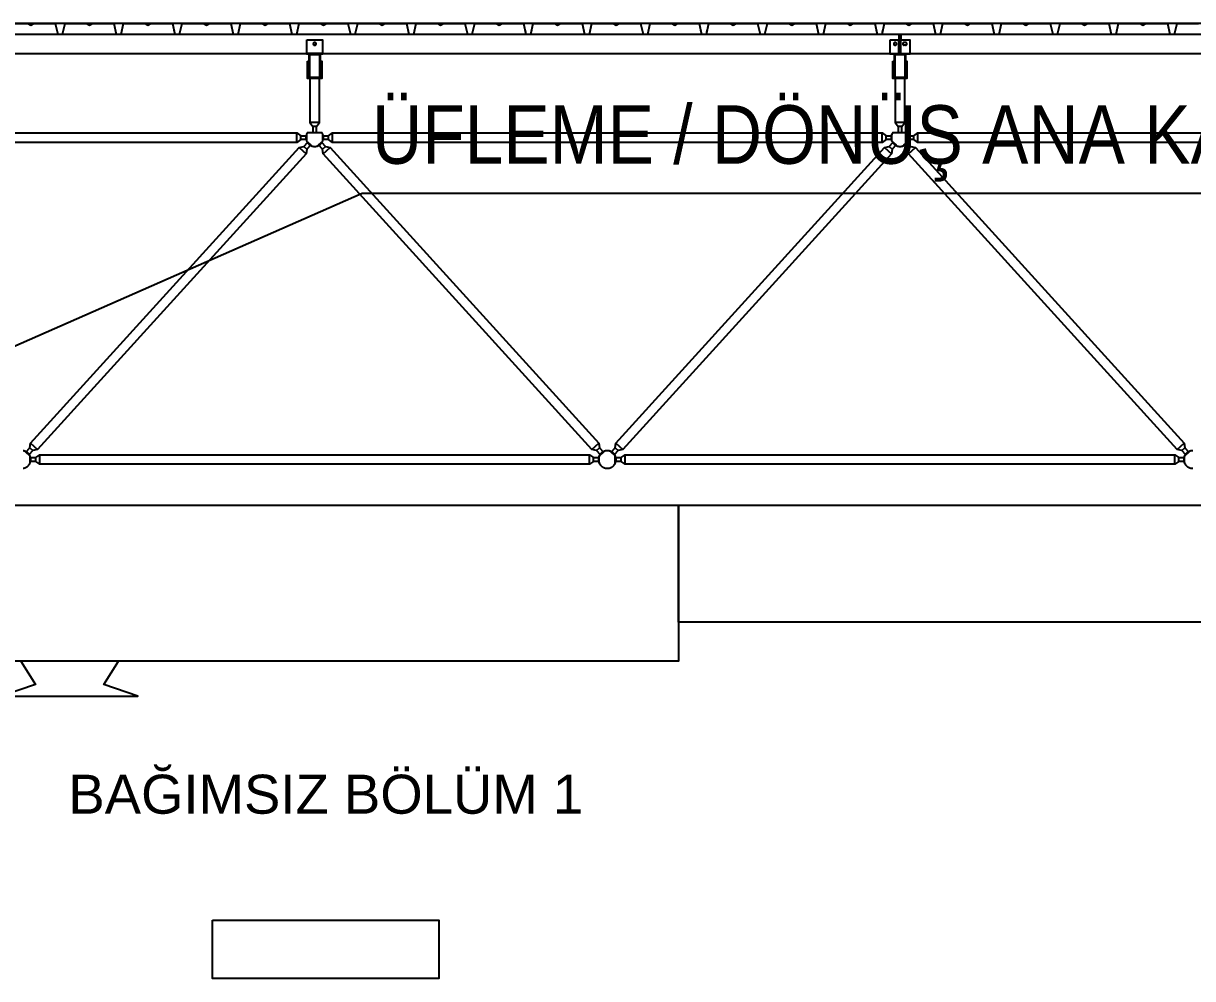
# Model space of a CAD drawing. Header units: centimetres. Extents: x 26200 to 152500, y -600 to 9300.
# Drawn here: x 131565 to 132165, y 1557 to 2047 of the extents above; entities that cross this region are included whole.
import ezdxf
from ezdxf.enums import TextEntityAlignment as Align

# ---------------------------------------------------------------- set-up
doc = ezdxf.new("R2010")
doc.units = ezdxf.units.CM
for name, color, linetype in [('ROTAS-HAV-DETAY-YAZI', 7, 'Continuous'), ('ROTAS-KESIT-KANAL-UFLEME', 20, 'Continuous'), ('ROTAS-MIMARI-KESIT', 8, 'Continuous')]:
    doc.layers.add(name, color=color, linetype=linetype)
doc.styles.add('ROTAS', font='arial.ttf')

msp = doc.modelspace()

# ---------------------------------------------------------------- linework, layer by layer
at = {"layer": 'ROTAS-HAV-DETAY-YAZI'}
for p, q in [((131239.11, 1740), (131739.11, 1960)), ((131739.11, 1960), (132516.89, 1960))]:
    msp.add_line(p, q, dxfattribs=at)
at = {"layer": 'ROTAS-KESIT-KANAL-UFLEME'}
for points in [[(131279.11, 1800), (131901.18, 1800), (131901.18, 1720), (131279.11, 1720)], [(131901.18, 1800), (132490.42, 1800), (132490.42, 1740), (131901.18, 1740)]]:
    msp.add_lwpolyline(points, close=True, dxfattribs=at)
msp.add_lwpolyline([(131564.06, 1720), (131571.56, 1708), (131554.06, 1702), (131624.06, 1702), (131606.56, 1708), (131614.06, 1720)], dxfattribs=at)
at = {"layer": 'ROTAS-MIMARI-KESIT'}
for points in [[(147194.7, 2046.99), (129122.2, 2046.99)], [(131556.74, 2046.99), (131567.74, 2046.99), (131569.24, 2045.99), (131570.74, 2046.99), (131581.74, 2046.99), (131582.99, 2041.49), (131585.49, 2041.49), (131586.74, 2046.99), (131597.74, 2046.99), (131599.24, 2045.99), (131600.74, 2046.99), (131611.74, 2046.99), (131612.99, 2041.49), (131615.49, 2041.49), (131616.74, 2046.99), (131627.74, 2046.99), (131629.24, 2045.99), (131630.74, 2046.99), (131641.74, 2046.99), (131642.99, 2041.49), (131645.49, 2041.49), (131645.93, 2043.44)], [(131642.54, 2043.44), (131642.99, 2041.49), (131645.49, 2041.49), (131646.74, 2046.99), (131657.74, 2046.99), (131659.24, 2045.99), (131660.74, 2046.99), (131671.74, 2046.99), (131672.99, 2041.49), (131675.49, 2041.49), (131676.74, 2046.99), (131687.74, 2046.99), (131689.24, 2045.99), (131690.74, 2046.99), (131701.74, 2046.99), (131702.99, 2041.49), (131705.49, 2041.49), (131706.74, 2046.99), (131717.74, 2046.99), (131719.24, 2045.99), (131720.74, 2046.99), (131731.74, 2046.99), (131732.99, 2041.49), (131735.49, 2041.49), (131735.93, 2043.44)], [(131732.54, 2043.44), (131732.99, 2041.49), (131735.49, 2041.49), (131736.74, 2046.99), (131747.74, 2046.99), (131749.24, 2045.99), (131750.74, 2046.99), (131761.74, 2046.99), (131762.99, 2041.49), (131765.49, 2041.49), (131766.74, 2046.99), (131777.74, 2046.99), (131779.24, 2045.99), (131780.74, 2046.99), (131791.74, 2046.99), (131792.99, 2041.49), (131795.49, 2041.49), (131796.74, 2046.99), (131807.74, 2046.99), (131809.24, 2045.99), (131810.74, 2046.99), (131821.74, 2046.99), (131822.99, 2041.49), (131825.49, 2041.49), (131825.93, 2043.44)], [(131822.54, 2043.44), (131822.99, 2041.49), (131825.49, 2041.49), (131826.74, 2046.99), (131837.74, 2046.99), (131839.24, 2045.99), (131840.74, 2046.99), (131851.74, 2046.99), (131852.99, 2041.49), (131855.49, 2041.49), (131856.74, 2046.99), (131867.74, 2046.99), (131869.24, 2045.99), (131870.74, 2046.99), (131881.74, 2046.99), (131882.99, 2041.49), (131885.49, 2041.49), (131886.74, 2046.99), (131897.74, 2046.99), (131899.24, 2045.99), (131900.74, 2046.99), (131911.74, 2046.99), (131912.99, 2041.49), (131915.49, 2041.49), (131915.93, 2043.44)], [(131912.54, 2043.44), (131912.99, 2041.49), (131915.49, 2041.49), (131916.74, 2046.99), (131927.74, 2046.99), (131929.24, 2045.99), (131930.74, 2046.99), (131941.74, 2046.99), (131942.99, 2041.49), (131945.49, 2041.49), (131946.74, 2046.99), (131957.74, 2046.99), (131959.24, 2045.99), (131960.74, 2046.99), (131971.74, 2046.99), (131972.99, 2041.49), (131975.49, 2041.49), (131976.74, 2046.99), (131987.74, 2046.99), (131989.24, 2045.99), (131990.74, 2046.99), (132001.74, 2046.99), (132002.99, 2041.49), (132005.49, 2041.49), (132005.93, 2043.44)], [(132002.54, 2043.44), (132002.99, 2041.49), (132005.49, 2041.49), (132006.74, 2046.99), (132017.74, 2046.99), (132019.24, 2045.99), (132020.74, 2046.99), (132031.74, 2046.99), (132032.99, 2041.49), (132035.49, 2041.49), (132036.74, 2046.99), (132047.74, 2046.99), (132049.24, 2045.99), (132050.74, 2046.99), (132061.74, 2046.99), (132062.99, 2041.49), (132065.49, 2041.49), (132066.74, 2046.99), (132077.74, 2046.99), (132079.24, 2045.99), (132080.74, 2046.99), (132091.74, 2046.99), (132092.99, 2041.49), (132095.49, 2041.49), (132095.93, 2043.44)], [(132092.54, 2043.44), (132092.99, 2041.49), (132095.49, 2041.49), (132096.74, 2046.99), (132107.74, 2046.99), (132109.24, 2045.99), (132110.74, 2046.99), (132121.74, 2046.99), (132122.99, 2041.49), (132125.49, 2041.49), (132126.74, 2046.99), (132137.74, 2046.99), (132139.24, 2045.99), (132140.74, 2046.99), (132151.74, 2046.99), (132152.99, 2041.49), (132155.49, 2041.49), (132156.74, 2046.99), (132167.74, 2046.99)], [(129112.2, 2041.49), (138109.7, 2041.49)], [(132014.2, 2041.49), (132014.2, 2038.49)], [(132014.2, 2031.49), (132014.2, 2038.49)], [(132015.2, 2041.49), (132015.2, 2038.49)], [(132015.2, 2031.49), (132015.2, 2038.49)], [(132016.9, 2037.19), (132016.88, 2037.19), (132016.87, 2037.19), (132016.85, 2037.18), (132016.83, 2037.18), (132016.82, 2037.18), (132016.8, 2037.18), (132016.79, 2037.18), (132016.77, 2037.17), (132016.75, 2037.17), (132016.74, 2037.17), (132016.72, 2037.16), (132016.7, 2037.16), (132016.69, 2037.15), (132016.67, 2037.15), (132016.66, 2037.14), (132016.64, 2037.14), (132016.62, 2037.13), (132016.61, 2037.12), (132016.59, 2037.12), (132016.58, 2037.11), (132016.56, 2037.1), (132016.54, 2037.09), (132016.53, 2037.08), (132016.51, 2037.07), (132016.5, 2037.06), (132016.48, 2037.05), (132016.47, 2037.04), (132016.46, 2037.03), (132016.44, 2037.02), (132016.43, 2037.01), (132016.42, 2036.99), (132016.4, 2036.98), (132016.39, 2036.97), (132016.38, 2036.96), (132016.37, 2036.94), (132016.35, 2036.93), (132016.34, 2036.91), (132016.33, 2036.9), (132016.32, 2036.88), (132016.31, 2036.87), (132016.3, 2036.85), (132016.29, 2036.84), (132016.28, 2036.82), (132016.28, 2036.81), (132016.27, 2036.79), (132016.26, 2036.78), (132016.25, 2036.76), (132016.25, 2036.74), (132016.24, 2036.73), (132016.23, 2036.71), (132016.23, 2036.7), (132016.22, 2036.68), (132016.22, 2036.66), (132016.22, 2036.65), (132016.21, 2036.63), (132016.21, 2036.61), (132016.21, 2036.6), (132016.2, 2036.58), (132016.2, 2036.57), (132016.2, 2036.55), (132016.2, 2036.53), (132016.2, 2036.52), (132016.2, 2036.5), (132016.2, 2036.49), (132016.2, 2036.47), (132016.2, 2036.46), (132016.2, 2036.44), (132016.2, 2036.42), (132016.2, 2036.41), (132016.2, 2036.39), (132016.21, 2036.38), (132016.21, 2036.36), (132016.21, 2036.34), (132016.22, 2036.33), (132016.22, 2036.31), (132016.22, 2036.29), (132016.23, 2036.28), (132016.23, 2036.26), (132016.24, 2036.25), (132016.25, 2036.23), (132016.25, 2036.21), (132016.26, 2036.2), (132016.27, 2036.18), (132016.28, 2036.16), (132016.28, 2036.15), (132016.29, 2036.13), (132016.3, 2036.12), (132016.31, 2036.1), (132016.32, 2036.09), (132016.33, 2036.07), (132016.34, 2036.06), (132016.35, 2036.05), (132016.37, 2036.03), (132016.38, 2036.02), (132016.39, 2036), (132016.4, 2035.99), (132016.42, 2035.98), (132016.43, 2035.97), (132016.44, 2035.95), (132016.46, 2035.94), (132016.47, 2035.93), (132016.48, 2035.92), (132016.5, 2035.91), (132016.51, 2035.9), (132016.53, 2035.89), (132016.54, 2035.88), (132016.56, 2035.87), (132016.58, 2035.86), (132016.59, 2035.86), (132016.61, 2035.85), (132016.62, 2035.84), (132016.64, 2035.84), (132016.66, 2035.83), (132016.67, 2035.82), (132016.69, 2035.82), (132016.7, 2035.81), (132016.72, 2035.81), (132016.74, 2035.81), (132016.75, 2035.8), (132016.77, 2035.8), (132016.79, 2035.8), (132016.8, 2035.79), (132016.82, 2035.79), (132016.83, 2035.79), (132016.85, 2035.79), (132016.87, 2035.79), (132016.88, 2035.79), (132016.9, 2035.79)], [(132017.5, 2037.19), (132016.9, 2037.19)], [(132017.5, 2035.79), (132016.9, 2035.79)], [(132017.5, 2035.79), (132017.51, 2035.79), (132017.53, 2035.79), (132017.54, 2035.79), (132017.56, 2035.79), (132017.58, 2035.79), (132017.59, 2035.79), (132017.61, 2035.8), (132017.62, 2035.8), (132017.64, 2035.8), (132017.66, 2035.81), (132017.67, 2035.81), (132017.69, 2035.81), (132017.71, 2035.82), (132017.72, 2035.82), (132017.74, 2035.83), (132017.76, 2035.84), (132017.77, 2035.84), (132017.79, 2035.85), (132017.8, 2035.86), (132017.82, 2035.86), (132017.83, 2035.87), (132017.85, 2035.88), (132017.87, 2035.89), (132017.88, 2035.9), (132017.9, 2035.91), (132017.91, 2035.92), (132017.92, 2035.93), (132017.94, 2035.94), (132017.95, 2035.95), (132017.97, 2035.97), (132017.98, 2035.98), (132017.99, 2035.99), (132018.01, 2036), (132018.02, 2036.02), (132018.03, 2036.03), (132018.04, 2036.05), (132018.05, 2036.06), (132018.06, 2036.07), (132018.07, 2036.09), (132018.08, 2036.1), (132018.09, 2036.12), (132018.1, 2036.13), (132018.11, 2036.15), (132018.12, 2036.16), (132018.13, 2036.18), (132018.13, 2036.2), (132018.14, 2036.21), (132018.15, 2036.23), (132018.15, 2036.25), (132018.16, 2036.26), (132018.17, 2036.28), (132018.17, 2036.29), (132018.17, 2036.31), (132018.18, 2036.33), (132018.18, 2036.34), (132018.19, 2036.36), (132018.19, 2036.38), (132018.19, 2036.39), (132018.19, 2036.41), (132018.19, 2036.42), (132018.2, 2036.44), (132018.2, 2036.46), (132018.2, 2036.47), (132018.2, 2036.49), (132018.2, 2036.5), (132018.2, 2036.52), (132018.2, 2036.53), (132018.19, 2036.55), (132018.19, 2036.57), (132018.19, 2036.58), (132018.19, 2036.6), (132018.19, 2036.61), (132018.18, 2036.63), (132018.18, 2036.65), (132018.17, 2036.66), (132018.17, 2036.68), (132018.17, 2036.7), (132018.16, 2036.71), (132018.15, 2036.73), (132018.15, 2036.74), (132018.14, 2036.76), (132018.13, 2036.78), (132018.13, 2036.79), (132018.12, 2036.81), (132018.11, 2036.82), (132018.1, 2036.84), (132018.09, 2036.85), (132018.08, 2036.87), (132018.07, 2036.88), (132018.06, 2036.9), (132018.05, 2036.91), (132018.04, 2036.93), (132018.03, 2036.94), (132018.02, 2036.96), (132018.01, 2036.97), (132017.99, 2036.98), (132017.98, 2036.99), (132017.97, 2037.01), (132017.95, 2037.02), (132017.94, 2037.03), (132017.92, 2037.04), (132017.91, 2037.05), (132017.9, 2037.06), (132017.88, 2037.07), (132017.87, 2037.08), (132017.85, 2037.09), (132017.83, 2037.1), (132017.82, 2037.11), (132017.8, 2037.12), (132017.79, 2037.12), (132017.77, 2037.13), (132017.76, 2037.14), (132017.74, 2037.14), (132017.72, 2037.15), (132017.71, 2037.15), (132017.69, 2037.16), (132017.67, 2037.16), (132017.66, 2037.17), (132017.64, 2037.17), (132017.62, 2037.17), (132017.61, 2037.18), (132017.59, 2037.18), (132017.58, 2037.18), (132017.56, 2037.18), (132017.54, 2037.18), (132017.53, 2037.19), (132017.51, 2037.19), (132017.5, 2037.19)], [(129112.2, 2031.49), (138109.7, 2031.49)], [(131718.7, 2031.49), (131710.7, 2031.49)], [(131711.1, 2025.89), (131711.6, 2025.89)], [(131717.7, 2019.19), (131717.7, 2031.19), (131711.7, 2031.19), (131711.7, 2019.19)], [(131717.8, 2025.89), (131718.3, 2025.89)], [(132009.7, 2031.49), (132019.7, 2031.49)], [(132011.1, 2025.89), (132011.6, 2025.89)], [(132017.7, 2019.19), (132017.7, 2031.19), (132011.7, 2031.19), (132011.7, 2019.19)], [(132017.8, 2025.89), (132018.3, 2025.89)], [(131711.1, 2024.49), (131711.6, 2024.49)], [(131717.8, 2024.49), (131718.3, 2024.49)], [(132011.1, 2024.49), (132011.6, 2024.49)], [(132017.8, 2024.49), (132018.3, 2024.49)], [(131712.28, 2018.69), (131712.28, 1996.09), (131713.7, 1994.09), (131713.7, 1991.09)], [(131715.7, 1991.09), (131715.7, 1994.09), (131717.11, 1996.09), (131717.11, 2018.69)], [(132012.28, 2018.69), (132012.28, 1996.09), (132013.7, 1994.09), (132013.7, 1991.09)], [(132015.7, 1991.09), (132015.7, 1994.09), (132017.11, 1996.09), (132017.11, 2018.69)], [(131717.11, 1996.09), (131712.28, 1996.09)], [(132017.11, 1996.09), (132012.28, 1996.09)], [(131418.8, 1989.39), (131421.8, 1989.39), (131423.8, 1990.8), (131705.6, 1990.8), (131707.6, 1989.39), (131710.6, 1989.39)], [(131705.6, 1985.97), (131705.6, 1990.8)], [(131711.1, 1991.09), (131711.01, 1990.97), (131710.93, 1990.84), (131710.85, 1990.71), (131710.77, 1990.58), (131710.7, 1990.45), (131710.63, 1990.31), (131710.56, 1990.17), (131710.51, 1990.02), (131710.45, 1989.88), (131710.43, 1989.8), (131710.4, 1989.73), (131710.38, 1989.65), (131710.36, 1989.57), (131710.34, 1989.5), (131710.32, 1989.42), (131710.3, 1989.34), (131710.28, 1989.26), (131710.27, 1989.19), (131710.26, 1989.11), (131710.24, 1989.03), (131710.23, 1988.95), (131710.22, 1988.87), (131710.22, 1988.79), (131710.21, 1988.71), (131710.2, 1988.63), (131710.2, 1988.55), (131710.2, 1988.47), (131710.2, 1988.39), (131710.2, 1988.31), (131710.2, 1988.23), (131710.2, 1988.15), (131710.21, 1988.07), (131710.21, 1987.99), (131710.22, 1987.92), (131710.23, 1987.84), (131710.24, 1987.76), (131710.25, 1987.68), (131710.28, 1987.53), (131710.31, 1987.37), (131710.35, 1987.22), (131710.39, 1987.07), (131710.44, 1986.93), (131710.49, 1986.79), (131710.55, 1986.65), (131710.61, 1986.51), (131710.67, 1986.37), (131710.74, 1986.24), (131710.81, 1986.11), (131710.89, 1985.98), (131710.98, 1985.86), (131711.07, 1985.73), (131711.16, 1985.61), (131711.26, 1985.49), (131711.36, 1985.37), (131711.47, 1985.25), (131711.52, 1985.2), (131711.58, 1985.14), (131711.64, 1985.09), (131711.69, 1985.04), (131711.75, 1984.98), (131711.81, 1984.93), (131711.88, 1984.88), (131711.94, 1984.83), (131712, 1984.78), (131712.07, 1984.74), (131712.13, 1984.69), (131712.2, 1984.65), (131712.26, 1984.6), (131712.33, 1984.56), (131712.4, 1984.52), (131712.47, 1984.48), (131712.54, 1984.44), (131712.61, 1984.4), (131712.68, 1984.36), (131712.75, 1984.33), (131712.82, 1984.3), (131712.9, 1984.26), (131712.97, 1984.23), (131713.04, 1984.2), (131713.12, 1984.17), (131713.19, 1984.15), (131713.27, 1984.12), (131713.34, 1984.1), (131713.49, 1984.05), (131713.64, 1984.01), (131713.79, 1983.98), (131713.95, 1983.95), (131714.1, 1983.93), (131714.25, 1983.91), (131714.4, 1983.9), (131714.55, 1983.89), (131714.7, 1983.89), (131714.85, 1983.89), (131715, 1983.9), (131715.15, 1983.91), (131715.3, 1983.93), (131715.45, 1983.95), (131715.6, 1983.98), (131715.75, 1984.01), (131715.9, 1984.05), (131716.05, 1984.1), (131716.13, 1984.12), (131716.2, 1984.15), (131716.28, 1984.17), (131716.35, 1984.2), (131716.43, 1984.23), (131716.5, 1984.26), (131716.57, 1984.3), (131716.64, 1984.33), (131716.71, 1984.36), (131716.79, 1984.4), (131716.86, 1984.44), (131716.93, 1984.48), (131716.99, 1984.52), (131717.06, 1984.56), (131717.13, 1984.6), (131717.2, 1984.65), (131717.26, 1984.69), (131717.33, 1984.74), (131717.39, 1984.78), (131717.46, 1984.83), (131717.52, 1984.88), (131717.58, 1984.93), (131717.64, 1984.98), (131717.7, 1985.04), (131717.76, 1985.09), (131717.82, 1985.14), (131717.87, 1985.2), (131717.93, 1985.25), (131718.04, 1985.37), (131718.14, 1985.49), (131718.24, 1985.61), (131718.33, 1985.73), (131718.42, 1985.86), (131718.5, 1985.98), (131718.58, 1986.11), (131718.65, 1986.24), (131718.72, 1986.37), (131718.79, 1986.51), (131718.85, 1986.65), (131718.9, 1986.79), (131718.95, 1986.93), (131719, 1987.07), (131719.04, 1987.22), (131719.08, 1987.37), (131719.11, 1987.53), (131719.14, 1987.68), (131719.15, 1987.76), (131719.16, 1987.84), (131719.17, 1987.92), (131719.18, 1987.99), (131719.19, 1988.07), (131719.19, 1988.15), (131719.19, 1988.23), (131719.2, 1988.31), (131719.2, 1988.39), (131719.2, 1988.47), (131719.19, 1988.55), (131719.19, 1988.63), (131719.19, 1988.71), (131719.18, 1988.79), (131719.17, 1988.87), (131719.16, 1988.95), (131719.15, 1989.03), (131719.14, 1989.11), (131719.13, 1989.19), (131719.11, 1989.26), (131719.09, 1989.34), (131719.08, 1989.42), (131719.06, 1989.5), (131719.04, 1989.57), (131719.02, 1989.65), (131718.99, 1989.73), (131718.97, 1989.8), (131718.94, 1989.88), (131718.89, 1990.02), (131718.83, 1990.17), (131718.77, 1990.31), (131718.7, 1990.45), (131718.63, 1990.58), (131718.55, 1990.71), (131718.47, 1990.84), (131718.38, 1990.97), (131718.3, 1991.09)], [(131710.6, 1986.53), (131710.6, 1990.24)], [(131711.1, 1991.09), (131718.3, 1991.09)], [(131715.7, 1994.09), (131713.7, 1994.09)], [(131718.8, 1989.39), (131721.8, 1989.39), (131723.8, 1990.8), (132005.6, 1990.8), (132007.6, 1989.39), (132010.6, 1989.39)], [(131718.8, 1986.53), (131718.8, 1990.24)], [(131723.8, 1985.97), (131723.8, 1990.8)], [(132005.6, 1985.97), (132005.6, 1990.8)], [(132011.1, 1991.09), (132011.01, 1990.97), (132010.93, 1990.84), (132010.85, 1990.71), (132010.77, 1990.58), (132010.7, 1990.45), (132010.63, 1990.31), (132010.56, 1990.17), (132010.51, 1990.02), (132010.45, 1989.88), (132010.43, 1989.8), (132010.4, 1989.73), (132010.38, 1989.65), (132010.36, 1989.57), (132010.34, 1989.5), (132010.32, 1989.42), (132010.3, 1989.34), (132010.28, 1989.26), (132010.27, 1989.19), (132010.26, 1989.11), (132010.24, 1989.03), (132010.23, 1988.95), (132010.22, 1988.87), (132010.22, 1988.79), (132010.21, 1988.71), (132010.2, 1988.63), (132010.2, 1988.55), (132010.2, 1988.47), (132010.2, 1988.39), (132010.2, 1988.31), (132010.2, 1988.23), (132010.2, 1988.15), (132010.21, 1988.07), (132010.21, 1987.99), (132010.22, 1987.92), (132010.23, 1987.84), (132010.24, 1987.76), (132010.25, 1987.68), (132010.28, 1987.53), (132010.31, 1987.37), (132010.35, 1987.22), (132010.39, 1987.07), (132010.44, 1986.93), (132010.49, 1986.79), (132010.55, 1986.65), (132010.61, 1986.51), (132010.67, 1986.37), (132010.74, 1986.24), (132010.81, 1986.11), (132010.89, 1985.98), (132010.98, 1985.86), (132011.07, 1985.73), (132011.16, 1985.61), (132011.26, 1985.49), (132011.36, 1985.37), (132011.47, 1985.25), (132011.52, 1985.2), (132011.58, 1985.14), (132011.64, 1985.09), (132011.69, 1985.04), (132011.75, 1984.98), (132011.81, 1984.93), (132011.88, 1984.88), (132011.94, 1984.83), (132012, 1984.78), (132012.07, 1984.74), (132012.13, 1984.69), (132012.2, 1984.65), (132012.26, 1984.6), (132012.33, 1984.56), (132012.4, 1984.52), (132012.47, 1984.48), (132012.54, 1984.44), (132012.61, 1984.4), (132012.68, 1984.36), (132012.75, 1984.33), (132012.82, 1984.3), (132012.9, 1984.26), (132012.97, 1984.23), (132013.04, 1984.2), (132013.12, 1984.17), (132013.19, 1984.15), (132013.27, 1984.12), (132013.34, 1984.1), (132013.49, 1984.05), (132013.64, 1984.01), (132013.79, 1983.98), (132013.95, 1983.95), (132014.1, 1983.93), (132014.25, 1983.91), (132014.4, 1983.9), (132014.55, 1983.89), (132014.7, 1983.89), (132014.85, 1983.89), (132015, 1983.9), (132015.15, 1983.91), (132015.3, 1983.93), (132015.45, 1983.95), (132015.6, 1983.98), (132015.75, 1984.01), (132015.9, 1984.05), (132016.05, 1984.1), (132016.13, 1984.12), (132016.2, 1984.15), (132016.28, 1984.17), (132016.35, 1984.2), (132016.43, 1984.23), (132016.5, 1984.26), (132016.57, 1984.3), (132016.64, 1984.33), (132016.71, 1984.36), (132016.79, 1984.4), (132016.86, 1984.44), (132016.93, 1984.48), (132016.99, 1984.52), (132017.06, 1984.56), (132017.13, 1984.6), (132017.2, 1984.65), (132017.26, 1984.69), (132017.33, 1984.74), (132017.39, 1984.78), (132017.46, 1984.83), (132017.52, 1984.88), (132017.58, 1984.93), (132017.64, 1984.98), (132017.7, 1985.04), (132017.76, 1985.09), (132017.82, 1985.14), (132017.87, 1985.2), (132017.93, 1985.25), (132018.04, 1985.37), (132018.14, 1985.49), (132018.24, 1985.61), (132018.33, 1985.73), (132018.42, 1985.86), (132018.5, 1985.98), (132018.58, 1986.11), (132018.65, 1986.24), (132018.72, 1986.37), (132018.79, 1986.51), (132018.85, 1986.65), (132018.9, 1986.79), (132018.95, 1986.93), (132019, 1987.07), (132019.04, 1987.22), (132019.08, 1987.37), (132019.11, 1987.53), (132019.14, 1987.68), (132019.15, 1987.76), (132019.16, 1987.84), (132019.17, 1987.92), (132019.18, 1987.99), (132019.19, 1988.07), (132019.19, 1988.15), (132019.19, 1988.23), (132019.2, 1988.31), (132019.2, 1988.39), (132019.2, 1988.47), (132019.19, 1988.55), (132019.19, 1988.63), (132019.19, 1988.71), (132019.18, 1988.79), (132019.17, 1988.87), (132019.16, 1988.95), (132019.15, 1989.03), (132019.14, 1989.11), (132019.13, 1989.19), (132019.11, 1989.26), (132019.09, 1989.34), (132019.08, 1989.42), (132019.06, 1989.5), (132019.04, 1989.57), (132019.02, 1989.65), (132018.99, 1989.73), (132018.97, 1989.8), (132018.94, 1989.88), (132018.89, 1990.02), (132018.83, 1990.17), (132018.77, 1990.31), (132018.7, 1990.45), (132018.63, 1990.58), (132018.55, 1990.71), (132018.47, 1990.84), (132018.38, 1990.97), (132018.3, 1991.09)], [(132010.6, 1986.53), (132010.6, 1990.24)], [(132011.1, 1991.09), (132018.3, 1991.09)], [(132015.7, 1994.09), (132013.7, 1994.09)], [(132018.8, 1989.39), (132021.8, 1989.39), (132023.8, 1990.8), (132305.6, 1990.8), (132307.6, 1989.39), (132310.6, 1989.39)], [(132018.8, 1986.53), (132018.8, 1990.24)], [(132023.8, 1985.97), (132023.8, 1990.8)], [(131710.6, 1987.39), (131707.6, 1987.39), (131705.6, 1985.97), (131423.8, 1985.97), (131421.8, 1987.39), (131418.8, 1987.39)], [(131707.6, 1987.39), (131707.6, 1989.39)], [(131709.18, 1983.81), (131710.66, 1982.46)], [(131710.57, 1986.6), (131713.31, 1984.11)], [(131716.08, 1984.11), (131718.83, 1986.6)], [(131718.73, 1982.46), (131720.21, 1983.81)], [(132010.6, 1987.39), (132007.6, 1987.39), (132005.6, 1985.97), (131723.8, 1985.97), (131721.8, 1987.39), (131718.8, 1987.39)], [(131721.8, 1987.39), (131721.8, 1989.39)], [(132007.6, 1987.39), (132007.6, 1989.39)], [(132009.18, 1983.81), (132010.66, 1982.46)], [(132010.57, 1986.6), (132013.31, 1984.11)], [(132016.08, 1984.11), (132018.83, 1986.6)], [(132018.73, 1982.46), (132020.21, 1983.81)], [(132310.6, 1987.39), (132307.6, 1987.39), (132305.6, 1985.97), (132023.8, 1985.97), (132021.8, 1987.39), (132018.8, 1987.39)], [(132021.8, 1987.39), (132021.8, 1989.39)], [(131706.79, 1983.28), (131710.36, 1980.03)], [(131719.03, 1980.03), (131722.61, 1983.28)], [(132006.79, 1983.28), (132010.36, 1980.03)], [(132019.03, 1980.03), (132022.61, 1983.28)], [(131568.73, 1829.31), (131570.21, 1827.97)], [(131569.03, 1831.74), (131572.61, 1828.5)], [(131856.79, 1828.5), (131860.36, 1831.74)], [(131859.18, 1827.97), (131860.66, 1829.31)], [(131868.73, 1829.31), (131870.21, 1827.97)], [(131869.03, 1831.74), (131872.61, 1828.5)], [(132156.79, 1828.5), (132160.36, 1831.74)], [(132159.18, 1827.97), (132160.66, 1829.31)], [(131565.31, 1818.93), (131565.41, 1818.94), (131565.52, 1818.96), (131565.62, 1818.98), (131565.73, 1819.01), (131565.83, 1819.03), (131565.94, 1819.06), (131566.04, 1819.09), (131566.15, 1819.13), (131566.25, 1819.16), (131566.35, 1819.2), (131566.46, 1819.25), (131566.56, 1819.29), (131566.66, 1819.34), (131566.76, 1819.39), (131566.86, 1819.44), (131566.96, 1819.5), (131567.06, 1819.56), (131567.16, 1819.62), (131567.26, 1819.68), (131567.35, 1819.75), (131567.44, 1819.82), (131567.53, 1819.89), (131567.62, 1819.97), (131567.71, 1820.04), (131567.8, 1820.12), (131567.88, 1820.2), (131567.96, 1820.29), (131568.04, 1820.37), (131568.12, 1820.46), (131568.19, 1820.55), (131568.26, 1820.64), (131568.33, 1820.73), (131568.4, 1820.83), (131568.46, 1820.92), (131568.53, 1821.02), (131568.58, 1821.12), (131568.64, 1821.22), (131568.69, 1821.32), (131568.75, 1821.42), (131568.79, 1821.52), (131568.84, 1821.63), (131568.88, 1821.73), (131568.92, 1821.83), (131568.96, 1821.94), (131568.99, 1822.04), (131569.02, 1822.15), (131569.05, 1822.25), (131569.08, 1822.36), (131569.1, 1822.46), (131569.12, 1822.57), (131569.14, 1822.67), (131569.16, 1822.78), (131569.17, 1822.88), (131569.18, 1822.98), (131569.19, 1823.08), (131569.19, 1823.19), (131569.2, 1823.29), (131569.2, 1823.39), (131569.2, 1823.49), (131569.19, 1823.59), (131569.19, 1823.69), (131569.18, 1823.79), (131569.17, 1823.89), (131569.16, 1824), (131569.14, 1824.1), (131569.12, 1824.21), (131569.1, 1824.31), (131569.08, 1824.41), (131569.05, 1824.52), (131569.02, 1824.62), (131568.99, 1824.73), (131568.96, 1824.83), (131568.92, 1824.94), (131568.88, 1825.04), (131568.84, 1825.15), (131568.79, 1825.25), (131568.75, 1825.35), (131568.69, 1825.45), (131568.64, 1825.55), (131568.58, 1825.65), (131568.53, 1825.75), (131568.46, 1825.85), (131568.4, 1825.94), (131568.33, 1826.04), (131568.26, 1826.13), (131568.19, 1826.22), (131568.12, 1826.31), (131568.04, 1826.4), (131567.96, 1826.49), (131567.88, 1826.57), (131567.8, 1826.65), (131567.71, 1826.73), (131567.62, 1826.81), (131567.53, 1826.88), (131567.44, 1826.95), (131567.35, 1827.02), (131567.26, 1827.09), (131567.16, 1827.15), (131567.06, 1827.21), (131566.96, 1827.27), (131566.86, 1827.33), (131566.76, 1827.38), (131566.66, 1827.43), (131566.56, 1827.48), (131566.46, 1827.53), (131566.35, 1827.57), (131566.25, 1827.61), (131566.15, 1827.65), (131566.04, 1827.68), (131565.94, 1827.71), (131565.83, 1827.74), (131565.73, 1827.77), (131565.62, 1827.79), (131565.52, 1827.81), (131565.41, 1827.83), (131565.31, 1827.84)], [(131566.08, 1827.67), (131568.83, 1825.17)], [(131568.8, 1824.39), (131571.8, 1824.39), (131573.8, 1825.8), (131855.6, 1825.8), (131857.6, 1824.39), (131860.6, 1824.39)], [(131568.8, 1821.53), (131568.8, 1825.24)], [(131860.6, 1822.39), (131857.6, 1822.39), (131855.6, 1820.97), (131573.8, 1820.97), (131571.8, 1822.39), (131568.8, 1822.39)], [(131571.8, 1822.39), (131571.8, 1824.39)], [(131573.8, 1820.97), (131573.8, 1825.8)], [(131855.6, 1820.97), (131855.6, 1825.8)], [(131857.6, 1822.39), (131857.6, 1824.39)], [(131860.57, 1825.17), (131863.31, 1827.67)], [(131860.6, 1821.53), (131860.6, 1825.24)], [(131866.08, 1827.67), (131868.83, 1825.17)], [(131868.8, 1824.39), (131871.8, 1824.39), (131873.8, 1825.8), (132155.6, 1825.8), (132157.6, 1824.39), (132160.6, 1824.39)], [(131868.8, 1821.53), (131868.8, 1825.24)], [(132160.6, 1822.39), (132157.6, 1822.39), (132155.6, 1820.97), (131873.8, 1820.97), (131871.8, 1822.39), (131868.8, 1822.39)], [(131871.8, 1822.39), (131871.8, 1824.39)], [(131873.8, 1820.97), (131873.8, 1825.8)], [(132155.6, 1820.97), (132155.6, 1825.8)], [(132157.6, 1822.39), (132157.6, 1824.39)], [(132164.8, 1827.89), (132164.7, 1827.89), (132164.6, 1827.89), (132164.5, 1827.88), (132164.4, 1827.88), (132164.29, 1827.87), (132164.19, 1827.86), (132164.09, 1827.84), (132163.98, 1827.83), (132163.88, 1827.81), (132163.77, 1827.79), (132163.67, 1827.77), (132163.56, 1827.74), (132163.46, 1827.71), (132163.35, 1827.68), (132163.25, 1827.65), (132163.15, 1827.61), (132163.04, 1827.57), (132162.94, 1827.53), (132162.83, 1827.48), (132162.73, 1827.43), (132162.63, 1827.38), (132162.53, 1827.33), (132162.43, 1827.27), (132162.33, 1827.21), (132162.24, 1827.15), (132162.14, 1827.09), (132162.04, 1827.02), (132161.95, 1826.95), (132161.86, 1826.88), (132161.77, 1826.81), (132161.68, 1826.73), (132161.6, 1826.65), (132161.52, 1826.57), (132161.43, 1826.49), (132161.36, 1826.4), (132161.28, 1826.31), (132161.2, 1826.22), (132161.13, 1826.13), (132161.06, 1826.04), (132161, 1825.94), (132160.93, 1825.85), (132160.87, 1825.75), (132160.81, 1825.65), (132160.75, 1825.55), (132160.7, 1825.45), (132160.65, 1825.35), (132160.6, 1825.25), (132160.56, 1825.15), (132160.51, 1825.04), (132160.47, 1824.94), (132160.44, 1824.83), (132160.4, 1824.73), (132160.37, 1824.62), (132160.34, 1824.52), (132160.32, 1824.41), (132160.29, 1824.31), (132160.27, 1824.21), (132160.25, 1824.1), (132160.24, 1824), (132160.23, 1823.89), (132160.22, 1823.79), (132160.21, 1823.69), (132160.2, 1823.59), (132160.2, 1823.49), (132160.2, 1823.39), (132160.2, 1823.29), (132160.2, 1823.19), (132160.21, 1823.08), (132160.22, 1822.98), (132160.23, 1822.88), (132160.24, 1822.78), (132160.25, 1822.67), (132160.27, 1822.57), (132160.29, 1822.46), (132160.32, 1822.36), (132160.34, 1822.25), (132160.37, 1822.15), (132160.4, 1822.04), (132160.44, 1821.94), (132160.47, 1821.83), (132160.51, 1821.73), (132160.56, 1821.63), (132160.6, 1821.52), (132160.65, 1821.42), (132160.7, 1821.32), (132160.75, 1821.22), (132160.81, 1821.12), (132160.87, 1821.02), (132160.93, 1820.92), (132161, 1820.83), (132161.06, 1820.73), (132161.13, 1820.64), (132161.2, 1820.55), (132161.28, 1820.46), (132161.36, 1820.37), (132161.43, 1820.29), (132161.52, 1820.2), (132161.6, 1820.12), (132161.68, 1820.04), (132161.77, 1819.97), (132161.86, 1819.89), (132161.95, 1819.82), (132162.04, 1819.75), (132162.14, 1819.68), (132162.24, 1819.62), (132162.33, 1819.56), (132162.43, 1819.5), (132162.53, 1819.44), (132162.63, 1819.39), (132162.73, 1819.34), (132162.83, 1819.29), (132162.94, 1819.25), (132163.04, 1819.2), (132163.15, 1819.16), (132163.25, 1819.13), (132163.35, 1819.09), (132163.46, 1819.06), (132163.56, 1819.03), (132163.67, 1819.01), (132163.77, 1818.98), (132163.88, 1818.96), (132163.98, 1818.94), (132164.09, 1818.93), (132164.19, 1818.92), (132164.29, 1818.9), (132164.4, 1818.9), (132164.5, 1818.89), (132164.6, 1818.89), (132164.7, 1818.89), (132164.8, 1818.89)], [(132160.57, 1825.17), (132163.31, 1827.67)], [(132160.6, 1821.53), (132160.6, 1825.24)]]:
    msp.add_lwpolyline(points, dxfattribs=at)
for points in [[(131710.7, 2038.49), (131718.7, 2038.49), (131718.7, 2031.19), (131710.7, 2031.19)], [(132009.7, 2038.49), (132019.7, 2038.49), (132019.7, 2031.19), (132009.7, 2031.19)], [(131715.4, 2036.49), (131715.4, 2036.5), (131715.4, 2036.52), (131715.4, 2036.53), (131715.39, 2036.55), (131715.39, 2036.57), (131715.39, 2036.58), (131715.39, 2036.6), (131715.39, 2036.61), (131715.38, 2036.63), (131715.38, 2036.65), (131715.37, 2036.66), (131715.37, 2036.68), (131715.37, 2036.7), (131715.36, 2036.71), (131715.35, 2036.73), (131715.35, 2036.74), (131715.34, 2036.76), (131715.33, 2036.78), (131715.33, 2036.79), (131715.32, 2036.81), (131715.31, 2036.82), (131715.3, 2036.84), (131715.29, 2036.85), (131715.28, 2036.87), (131715.27, 2036.88), (131715.26, 2036.9), (131715.25, 2036.91), (131715.24, 2036.93), (131715.23, 2036.94), (131715.22, 2036.96), (131715.21, 2036.97), (131715.19, 2036.98), (131715.18, 2036.99), (131715.17, 2037.01), (131715.15, 2037.02), (131715.14, 2037.03), (131715.12, 2037.04), (131715.11, 2037.05), (131715.1, 2037.06), (131715.08, 2037.07), (131715.07, 2037.08), (131715.05, 2037.09), (131715.03, 2037.1), (131715.02, 2037.11), (131715, 2037.12), (131714.99, 2037.12), (131714.97, 2037.13), (131714.96, 2037.14), (131714.94, 2037.14), (131714.92, 2037.15), (131714.91, 2037.15), (131714.89, 2037.16), (131714.87, 2037.16), (131714.86, 2037.17), (131714.84, 2037.17), (131714.82, 2037.17), (131714.81, 2037.18), (131714.79, 2037.18), (131714.78, 2037.18), (131714.76, 2037.18), (131714.74, 2037.19), (131714.73, 2037.19), (131714.71, 2037.19), (131714.7, 2037.19), (131714.68, 2037.19), (131714.67, 2037.19), (131714.65, 2037.19), (131714.63, 2037.18), (131714.62, 2037.18), (131714.6, 2037.18), (131714.59, 2037.18), (131714.57, 2037.17), (131714.55, 2037.17), (131714.54, 2037.17), (131714.52, 2037.16), (131714.5, 2037.16), (131714.49, 2037.15), (131714.47, 2037.15), (131714.46, 2037.14), (131714.44, 2037.14), (131714.42, 2037.13), (131714.41, 2037.12), (131714.39, 2037.12), (131714.38, 2037.11), (131714.36, 2037.1), (131714.34, 2037.09), (131714.33, 2037.08), (131714.31, 2037.07), (131714.3, 2037.06), (131714.28, 2037.05), (131714.27, 2037.04), (131714.26, 2037.03), (131714.24, 2037.02), (131714.23, 2037.01), (131714.22, 2036.99), (131714.2, 2036.98), (131714.19, 2036.97), (131714.18, 2036.96), (131714.17, 2036.94), (131714.15, 2036.93), (131714.14, 2036.91), (131714.13, 2036.9), (131714.12, 2036.88), (131714.11, 2036.87), (131714.1, 2036.85), (131714.09, 2036.84), (131714.08, 2036.82), (131714.08, 2036.81), (131714.07, 2036.79), (131714.06, 2036.78), (131714.05, 2036.76), (131714.05, 2036.74), (131714.04, 2036.73), (131714.03, 2036.71), (131714.03, 2036.7), (131714.02, 2036.68), (131714.02, 2036.66), (131714.02, 2036.65), (131714.01, 2036.63), (131714.01, 2036.61), (131714.01, 2036.6), (131714, 2036.58), (131714, 2036.57), (131714, 2036.55), (131714, 2036.53), (131714, 2036.52), (131714, 2036.5), (131714, 2036.49), (131714, 2036.47), (131714, 2036.46), (131714, 2036.44), (131714, 2036.42), (131714, 2036.41), (131714, 2036.39), (131714.01, 2036.38), (131714.01, 2036.36), (131714.01, 2036.34), (131714.02, 2036.33), (131714.02, 2036.31), (131714.02, 2036.29), (131714.03, 2036.28), (131714.03, 2036.26), (131714.04, 2036.25), (131714.05, 2036.23), (131714.05, 2036.21), (131714.06, 2036.2), (131714.07, 2036.18), (131714.08, 2036.17), (131714.08, 2036.15), (131714.09, 2036.13), (131714.1, 2036.12), (131714.11, 2036.1), (131714.12, 2036.09), (131714.13, 2036.07), (131714.14, 2036.06), (131714.15, 2036.05), (131714.17, 2036.03), (131714.18, 2036.02), (131714.19, 2036), (131714.2, 2035.99), (131714.22, 2035.98), (131714.23, 2035.97), (131714.24, 2035.95), (131714.26, 2035.94), (131714.27, 2035.93), (131714.28, 2035.92), (131714.3, 2035.91), (131714.31, 2035.9), (131714.33, 2035.89), (131714.34, 2035.88), (131714.36, 2035.87), (131714.38, 2035.86), (131714.39, 2035.86), (131714.41, 2035.85), (131714.42, 2035.84), (131714.44, 2035.84), (131714.46, 2035.83), (131714.47, 2035.82), (131714.49, 2035.82), (131714.5, 2035.81), (131714.52, 2035.81), (131714.54, 2035.81), (131714.55, 2035.8), (131714.57, 2035.8), (131714.59, 2035.8), (131714.6, 2035.79), (131714.62, 2035.79), (131714.63, 2035.79), (131714.65, 2035.79), (131714.67, 2035.79), (131714.68, 2035.79), (131714.7, 2035.79), (131714.71, 2035.79), (131714.73, 2035.79), (131714.74, 2035.79), (131714.76, 2035.79), (131714.78, 2035.79), (131714.79, 2035.79), (131714.81, 2035.8), (131714.82, 2035.8), (131714.84, 2035.8), (131714.86, 2035.81), (131714.87, 2035.81), (131714.89, 2035.81), (131714.91, 2035.82), (131714.92, 2035.82), (131714.94, 2035.83), (131714.96, 2035.84), (131714.97, 2035.84), (131714.99, 2035.85), (131715, 2035.86), (131715.02, 2035.86), (131715.03, 2035.87), (131715.05, 2035.88), (131715.07, 2035.89), (131715.08, 2035.9), (131715.1, 2035.91), (131715.11, 2035.92), (131715.12, 2035.93), (131715.14, 2035.94), (131715.15, 2035.95), (131715.17, 2035.97), (131715.18, 2035.98), (131715.19, 2035.99), (131715.21, 2036), (131715.22, 2036.02), (131715.23, 2036.03), (131715.24, 2036.05), (131715.25, 2036.06), (131715.26, 2036.07), (131715.27, 2036.09), (131715.28, 2036.1), (131715.29, 2036.12), (131715.3, 2036.13), (131715.31, 2036.15), (131715.32, 2036.17), (131715.33, 2036.18), (131715.33, 2036.2), (131715.34, 2036.21), (131715.35, 2036.23), (131715.35, 2036.25), (131715.36, 2036.26), (131715.37, 2036.28), (131715.37, 2036.29), (131715.37, 2036.31), (131715.38, 2036.33), (131715.38, 2036.34), (131715.39, 2036.36), (131715.39, 2036.38), (131715.39, 2036.39), (131715.39, 2036.41), (131715.39, 2036.42), (131715.4, 2036.44), (131715.4, 2036.46), (131715.4, 2036.47)], [(132012.9, 2036.49), (132012.9, 2036.5), (132012.9, 2036.52), (132012.9, 2036.53), (132012.89, 2036.55), (132012.89, 2036.57), (132012.89, 2036.58), (132012.89, 2036.6), (132012.89, 2036.61), (132012.88, 2036.63), (132012.88, 2036.65), (132012.87, 2036.66), (132012.87, 2036.68), (132012.87, 2036.7), (132012.86, 2036.71), (132012.85, 2036.73), (132012.85, 2036.74), (132012.84, 2036.76), (132012.83, 2036.78), (132012.83, 2036.79), (132012.82, 2036.81), (132012.81, 2036.82), (132012.8, 2036.84), (132012.79, 2036.85), (132012.78, 2036.87), (132012.77, 2036.88), (132012.76, 2036.9), (132012.75, 2036.91), (132012.74, 2036.93), (132012.73, 2036.94), (132012.72, 2036.96), (132012.71, 2036.97), (132012.69, 2036.98), (132012.68, 2036.99), (132012.67, 2037.01), (132012.65, 2037.02), (132012.64, 2037.03), (132012.62, 2037.04), (132012.61, 2037.05), (132012.6, 2037.06), (132012.58, 2037.07), (132012.57, 2037.08), (132012.55, 2037.09), (132012.53, 2037.1), (132012.52, 2037.11), (132012.5, 2037.12), (132012.49, 2037.12), (132012.47, 2037.13), (132012.46, 2037.14), (132012.44, 2037.14), (132012.42, 2037.15), (132012.41, 2037.15), (132012.39, 2037.16), (132012.37, 2037.16), (132012.36, 2037.17), (132012.34, 2037.17), (132012.32, 2037.17), (132012.31, 2037.18), (132012.29, 2037.18), (132012.28, 2037.18), (132012.26, 2037.18), (132012.24, 2037.18), (132012.23, 2037.19), (132012.21, 2037.19), (132012.2, 2037.19), (132012.18, 2037.19), (132012.17, 2037.19), (132012.15, 2037.18), (132012.13, 2037.18), (132012.12, 2037.18), (132012.1, 2037.18), (132012.09, 2037.18), (132012.07, 2037.17), (132012.05, 2037.17), (132012.04, 2037.17), (132012.02, 2037.16), (132012, 2037.16), (132011.99, 2037.15), (132011.97, 2037.15), (132011.96, 2037.14), (132011.94, 2037.14), (132011.92, 2037.13), (132011.91, 2037.12), (132011.89, 2037.12), (132011.88, 2037.11), (132011.86, 2037.1), (132011.84, 2037.09), (132011.83, 2037.08), (132011.81, 2037.07), (132011.8, 2037.06), (132011.78, 2037.05), (132011.77, 2037.04), (132011.76, 2037.03), (132011.74, 2037.02), (132011.73, 2037.01), (132011.72, 2036.99), (132011.7, 2036.98), (132011.69, 2036.97), (132011.68, 2036.96), (132011.67, 2036.94), (132011.65, 2036.93), (132011.64, 2036.91), (132011.63, 2036.9), (132011.62, 2036.88), (132011.61, 2036.87), (132011.6, 2036.85), (132011.59, 2036.84), (132011.58, 2036.82), (132011.58, 2036.81), (132011.57, 2036.79), (132011.56, 2036.78), (132011.55, 2036.76), (132011.55, 2036.74), (132011.54, 2036.73), (132011.53, 2036.71), (132011.53, 2036.7), (132011.52, 2036.68), (132011.52, 2036.66), (132011.52, 2036.65), (132011.51, 2036.63), (132011.51, 2036.61), (132011.51, 2036.6), (132011.5, 2036.58), (132011.5, 2036.57), (132011.5, 2036.55), (132011.5, 2036.53), (132011.5, 2036.52), (132011.5, 2036.5), (132011.5, 2036.49), (132011.5, 2036.47), (132011.5, 2036.46), (132011.5, 2036.44), (132011.5, 2036.42), (132011.5, 2036.41), (132011.5, 2036.39), (132011.51, 2036.38), (132011.51, 2036.36), (132011.51, 2036.34), (132011.52, 2036.33), (132011.52, 2036.31), (132011.52, 2036.29), (132011.53, 2036.28), (132011.53, 2036.26), (132011.54, 2036.25), (132011.55, 2036.23), (132011.55, 2036.21), (132011.56, 2036.2), (132011.57, 2036.18), (132011.58, 2036.16), (132011.58, 2036.15), (132011.59, 2036.13), (132011.6, 2036.12), (132011.61, 2036.1), (132011.62, 2036.09), (132011.63, 2036.07), (132011.64, 2036.06), (132011.65, 2036.05), (132011.67, 2036.03), (132011.68, 2036.02), (132011.69, 2036), (132011.7, 2035.99), (132011.72, 2035.98), (132011.73, 2035.97), (132011.74, 2035.95), (132011.76, 2035.94), (132011.77, 2035.93), (132011.78, 2035.92), (132011.8, 2035.91), (132011.81, 2035.9), (132011.83, 2035.89), (132011.84, 2035.88), (132011.86, 2035.87), (132011.88, 2035.86), (132011.89, 2035.86), (132011.91, 2035.85), (132011.92, 2035.84), (132011.94, 2035.84), (132011.96, 2035.83), (132011.97, 2035.82), (132011.99, 2035.82), (132012, 2035.81), (132012.02, 2035.81), (132012.04, 2035.81), (132012.05, 2035.8), (132012.07, 2035.8), (132012.09, 2035.8), (132012.1, 2035.79), (132012.12, 2035.79), (132012.13, 2035.79), (132012.15, 2035.79), (132012.17, 2035.79), (132012.18, 2035.79), (132012.2, 2035.79), (132012.21, 2035.79), (132012.23, 2035.79), (132012.24, 2035.79), (132012.26, 2035.79), (132012.28, 2035.79), (132012.29, 2035.79), (132012.31, 2035.8), (132012.32, 2035.8), (132012.34, 2035.8), (132012.36, 2035.81), (132012.37, 2035.81), (132012.39, 2035.81), (132012.41, 2035.82), (132012.42, 2035.82), (132012.44, 2035.83), (132012.46, 2035.84), (132012.47, 2035.84), (132012.49, 2035.85), (132012.5, 2035.86), (132012.52, 2035.86), (132012.53, 2035.87), (132012.55, 2035.88), (132012.57, 2035.89), (132012.58, 2035.9), (132012.6, 2035.91), (132012.61, 2035.92), (132012.62, 2035.93), (132012.64, 2035.94), (132012.65, 2035.95), (132012.67, 2035.97), (132012.68, 2035.98), (132012.69, 2035.99), (132012.71, 2036), (132012.72, 2036.02), (132012.73, 2036.03), (132012.74, 2036.05), (132012.75, 2036.06), (132012.76, 2036.07), (132012.77, 2036.09), (132012.78, 2036.1), (132012.79, 2036.12), (132012.8, 2036.13), (132012.81, 2036.15), (132012.82, 2036.16), (132012.83, 2036.18), (132012.83, 2036.2), (132012.84, 2036.21), (132012.85, 2036.23), (132012.85, 2036.25), (132012.86, 2036.26), (132012.87, 2036.28), (132012.87, 2036.29), (132012.87, 2036.31), (132012.88, 2036.33), (132012.88, 2036.34), (132012.89, 2036.36), (132012.89, 2036.38), (132012.89, 2036.39), (132012.89, 2036.41), (132012.89, 2036.42), (132012.9, 2036.44), (132012.9, 2036.46), (132012.9, 2036.47)], [(131711.1, 2027.69), (131711.6, 2027.69), (131711.6, 2019.19), (131717.8, 2019.19), (131717.8, 2027.69), (131718.3, 2027.69), (131718.3, 2018.69), (131711.1, 2018.69)], [(131717.4, 2030.89), (131712, 2030.89), (131712, 2019.49), (131717.4, 2019.49)], [(132011.1, 2027.69), (132011.6, 2027.69), (132011.6, 2019.19), (132017.8, 2019.19), (132017.8, 2027.69), (132018.3, 2027.69), (132018.3, 2018.69), (132011.1, 2018.69)], [(132017.4, 2030.89), (132012, 2030.89), (132012, 2019.49), (132017.4, 2019.49)], [(131566.72, 1827.09), (131568.73, 1829.31), (131569.03, 1831.74), (131706.79, 1983.28), (131709.18, 1983.81), (131711.2, 1986.03), (131712.68, 1984.68), (131710.66, 1982.46), (131710.36, 1980.03), (131572.61, 1828.5), (131570.21, 1827.97), (131568.2, 1825.75)], [(131861.2, 1825.75), (131859.18, 1827.97), (131856.79, 1828.5), (131719.03, 1980.03), (131718.73, 1982.46), (131716.72, 1984.68), (131718.2, 1986.03), (131720.21, 1983.81), (131722.61, 1983.28), (131860.36, 1831.74), (131860.66, 1829.31), (131862.68, 1827.09)], [(131866.72, 1827.09), (131868.73, 1829.31), (131869.03, 1831.74), (132006.79, 1983.28), (132009.18, 1983.81), (132011.2, 1986.03), (132012.68, 1984.68), (132010.66, 1982.46), (132010.36, 1980.03), (131872.61, 1828.5), (131870.21, 1827.97), (131868.2, 1825.75)], [(132161.2, 1825.75), (132159.18, 1827.97), (132156.79, 1828.5), (132019.03, 1980.03), (132018.73, 1982.46), (132016.72, 1984.68), (132018.2, 1986.03), (132020.21, 1983.81), (132022.61, 1983.28), (132160.36, 1831.74), (132160.66, 1829.31), (132162.68, 1827.09)], [(131869.2, 1823.39), (131869.2, 1823.49), (131869.19, 1823.59), (131869.19, 1823.69), (131869.18, 1823.79), (131869.17, 1823.89), (131869.16, 1824), (131869.14, 1824.1), (131869.12, 1824.21), (131869.1, 1824.31), (131869.08, 1824.41), (131869.05, 1824.52), (131869.02, 1824.62), (131868.99, 1824.73), (131868.96, 1824.83), (131868.92, 1824.94), (131868.88, 1825.04), (131868.84, 1825.15), (131868.79, 1825.25), (131868.75, 1825.35), (131868.69, 1825.45), (131868.64, 1825.55), (131868.58, 1825.65), (131868.53, 1825.75), (131868.46, 1825.85), (131868.4, 1825.94), (131868.33, 1826.04), (131868.26, 1826.13), (131868.19, 1826.22), (131868.12, 1826.31), (131868.04, 1826.4), (131867.96, 1826.49), (131867.88, 1826.57), (131867.8, 1826.65), (131867.71, 1826.73), (131867.62, 1826.81), (131867.53, 1826.88), (131867.44, 1826.95), (131867.35, 1827.02), (131867.26, 1827.09), (131867.16, 1827.15), (131867.06, 1827.21), (131866.96, 1827.27), (131866.86, 1827.33), (131866.76, 1827.38), (131866.66, 1827.43), (131866.56, 1827.48), (131866.46, 1827.53), (131866.35, 1827.57), (131866.25, 1827.61), (131866.15, 1827.65), (131866.04, 1827.68), (131865.94, 1827.71), (131865.83, 1827.74), (131865.73, 1827.77), (131865.62, 1827.79), (131865.52, 1827.81), (131865.41, 1827.83), (131865.31, 1827.84), (131865.2, 1827.86), (131865.1, 1827.87), (131865, 1827.88), (131864.9, 1827.88), (131864.8, 1827.89), (131864.7, 1827.89), (131864.6, 1827.89), (131864.5, 1827.88), (131864.4, 1827.88), (131864.29, 1827.87), (131864.19, 1827.86), (131864.09, 1827.84), (131863.98, 1827.83), (131863.88, 1827.81), (131863.77, 1827.79), (131863.67, 1827.77), (131863.56, 1827.74), (131863.46, 1827.71), (131863.35, 1827.68), (131863.25, 1827.65), (131863.15, 1827.61), (131863.04, 1827.57), (131862.94, 1827.53), (131862.83, 1827.48), (131862.73, 1827.43), (131862.63, 1827.38), (131862.53, 1827.33), (131862.43, 1827.27), (131862.33, 1827.21), (131862.24, 1827.15), (131862.14, 1827.09), (131862.04, 1827.02), (131861.95, 1826.95), (131861.86, 1826.88), (131861.77, 1826.81), (131861.68, 1826.73), (131861.6, 1826.65), (131861.52, 1826.57), (131861.43, 1826.49), (131861.36, 1826.4), (131861.28, 1826.31), (131861.2, 1826.22), (131861.13, 1826.13), (131861.06, 1826.04), (131861, 1825.94), (131860.93, 1825.85), (131860.87, 1825.75), (131860.81, 1825.65), (131860.75, 1825.55), (131860.7, 1825.45), (131860.65, 1825.35), (131860.6, 1825.25), (131860.56, 1825.15), (131860.51, 1825.04), (131860.47, 1824.94), (131860.44, 1824.83), (131860.4, 1824.73), (131860.37, 1824.62), (131860.34, 1824.52), (131860.32, 1824.41), (131860.29, 1824.31), (131860.27, 1824.21), (131860.25, 1824.1), (131860.24, 1824), (131860.23, 1823.89), (131860.22, 1823.79), (131860.21, 1823.69), (131860.2, 1823.59), (131860.2, 1823.49), (131860.2, 1823.39), (131860.2, 1823.29), (131860.2, 1823.19), (131860.21, 1823.08), (131860.22, 1822.98), (131860.23, 1822.88), (131860.24, 1822.78), (131860.25, 1822.67), (131860.27, 1822.57), (131860.29, 1822.46), (131860.32, 1822.36), (131860.34, 1822.25), (131860.37, 1822.15), (131860.4, 1822.04), (131860.44, 1821.94), (131860.47, 1821.83), (131860.51, 1821.73), (131860.56, 1821.63), (131860.6, 1821.52), (131860.65, 1821.42), (131860.7, 1821.32), (131860.75, 1821.22), (131860.81, 1821.12), (131860.87, 1821.02), (131860.93, 1820.92), (131861, 1820.83), (131861.06, 1820.73), (131861.13, 1820.64), (131861.2, 1820.55), (131861.28, 1820.46), (131861.36, 1820.37), (131861.43, 1820.29), (131861.52, 1820.2), (131861.6, 1820.12), (131861.68, 1820.04), (131861.77, 1819.97), (131861.86, 1819.89), (131861.95, 1819.82), (131862.04, 1819.75), (131862.14, 1819.68), (131862.24, 1819.62), (131862.33, 1819.56), (131862.43, 1819.5), (131862.53, 1819.44), (131862.63, 1819.39), (131862.73, 1819.34), (131862.83, 1819.29), (131862.94, 1819.25), (131863.04, 1819.2), (131863.15, 1819.16), (131863.25, 1819.13), (131863.35, 1819.09), (131863.46, 1819.06), (131863.56, 1819.03), (131863.67, 1819.01), (131863.77, 1818.98), (131863.88, 1818.96), (131863.98, 1818.94), (131864.09, 1818.93), (131864.19, 1818.92), (131864.29, 1818.9), (131864.4, 1818.9), (131864.5, 1818.89), (131864.6, 1818.89), (131864.7, 1818.89), (131864.8, 1818.89), (131864.9, 1818.89), (131865, 1818.9), (131865.1, 1818.9), (131865.2, 1818.92), (131865.31, 1818.93), (131865.41, 1818.94), (131865.52, 1818.96), (131865.62, 1818.98), (131865.73, 1819.01), (131865.83, 1819.03), (131865.94, 1819.06), (131866.04, 1819.09), (131866.15, 1819.13), (131866.25, 1819.16), (131866.35, 1819.2), (131866.46, 1819.25), (131866.56, 1819.29), (131866.66, 1819.34), (131866.76, 1819.39), (131866.86, 1819.44), (131866.96, 1819.5), (131867.06, 1819.56), (131867.16, 1819.62), (131867.26, 1819.68), (131867.35, 1819.75), (131867.44, 1819.82), (131867.53, 1819.89), (131867.62, 1819.97), (131867.71, 1820.04), (131867.8, 1820.12), (131867.88, 1820.2), (131867.96, 1820.29), (131868.04, 1820.37), (131868.12, 1820.46), (131868.19, 1820.55), (131868.26, 1820.64), (131868.33, 1820.73), (131868.4, 1820.83), (131868.46, 1820.92), (131868.53, 1821.02), (131868.58, 1821.12), (131868.64, 1821.22), (131868.69, 1821.32), (131868.75, 1821.42), (131868.79, 1821.52), (131868.84, 1821.63), (131868.88, 1821.73), (131868.92, 1821.83), (131868.96, 1821.94), (131868.99, 1822.04), (131869.02, 1822.15), (131869.05, 1822.25), (131869.08, 1822.36), (131869.1, 1822.46), (131869.12, 1822.57), (131869.14, 1822.67), (131869.16, 1822.78), (131869.17, 1822.88), (131869.18, 1822.98), (131869.19, 1823.08), (131869.19, 1823.19), (131869.2, 1823.29)], [(131662.39, 1587.24), (131778.39, 1587.24), (131778.39, 1557.24), (131662.39, 1557.24)]]:
    msp.add_lwpolyline(points, close=True, dxfattribs=at)

# ---------------------------------------------------------------- texts
at = {"layer": 'ROTAS-HAV-DETAY-YAZI', "style": 'ROTAS', "width": 0.85}
msp.add_text('ÜFLEME / DÖNÜŞ ANA KANAL KESİTİ 1600×1200', height=30, dxfattribs=at).set_placement((131744.11, 1966), align=Align.BOTTOM_LEFT)
at = {"layer": 'ROTAS-MIMARI-KESIT', "insert": (131720.39, 1661.79), "char_height": 20, "attachment_point": 2, "style": 'ROTAS'}
msp.add_mtext_dynamic_manual_height_columns('BAĞIMSIZ BÖLÜM 1', width=436.6649, gutter_width=100, heights=[0], dxfattribs=at)

doc.saveas('drawing.dxf')
